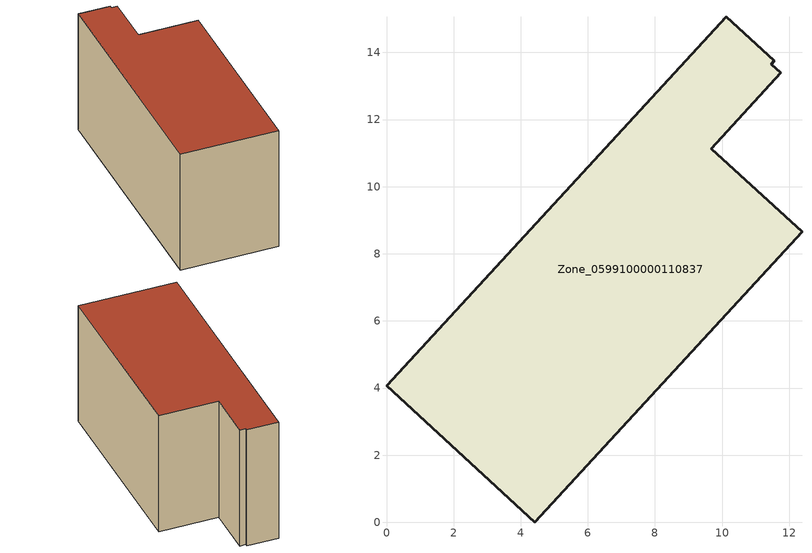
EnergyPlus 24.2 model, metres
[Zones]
Zone_0599100000110837
 floor ground (C_G): 11.75,13.4 9.67,11.13 12.38,8.65 4.42,0 0,4.07 10.12,15.06 11.55,13.75 11.47,13.65 z0
 wall outside (C_F): 11.55,13.75 10.12,15.06 0,4.07 4.42,0 12.38,8.65 9.67,11.13 11.75,13.4 11.47,13.65 11.55,13.75 z0:8
 roof outside (C_R): 11.47,13.65 11.55,13.75 10.12,15.06 0,4.07 4.42,0 12.38,8.65 9.67,11.13 11.75,13.4 z8
[BUILDING]
Pand.0599100000110837: North Axis=0; Terrain=City; Loads Convergence Tolerance Value=0.04; Temperature Convergence Tolerance Value=0.4; Solar Distribution=FullExterior; Maximum Number of Warmup Days=25; Minimum Number of Warmup Days=1
[Site:Location]
Rotterdam.The.Hague.AP_ZH_NLD Design_Conditions: Latitude=51.96; Longitude=4.45; Time Zone=1; Elevation=-4.5
[SITE:GROUNDTEMPERATURE:BUILDINGSURFACE]
18, 18, 18, 18, 18, 18, 18, 18, 18, 18, 18, 18
[MATERIAL] Thermal Absorptance=0.9; Solar Absorptance=0.7; Visible Absorptance=0.7
Name | Roughness | Thickness | Conductivity | Density | Specific Heat
G.TI.1975-1991 | MediumSmooth | 0.15 | 0.288461 | 540 | 1210
F.TI.1975-1991 | Rough | 0.3 | 0.230769 | 1920 | 840
R.TI.1975-1991 | MediumRough | 0.2 | 0.153846 | 1500 | 1000
[CONSTRUCTION]
C_G: G.TI.1975-1991
C_F: F.TI.1975-1991
C_R: R.TI.1975-1991
[ZONE]
Zone_0599100000110837: Type=1; Multiplier=1; Ceiling Height=Autocalculate; Volume=Autocalculate; Floor Area=autocalculate; Part of Total Floor Area=Yes
[ZONEINFILTRATION:DESIGNFLOWRATE]
Infil_Zone_0599100000110837: Zone or ZoneList or Space or SpaceList=Zone_0599100000110837; Schedule=AlwaysOn; Design Flow Rate Calculation Method=Flow/Area; Flow Rate per Floor Area=0.003; Constant Term Coefficient=1; Temperature Term Coefficient=0; Velocity Term Coefficient=0; Velocity Squared Term Coefficient=0
[HVACTEMPLATE:ZONE:IDEALLOADSAIRSYSTEM]
Zone_0599100000110837: Maximum Heating Supply Air Temperature=50; Minimum Cooling Supply Air Temperature=13; Maximum Heating Supply Air Humidity Ratio=0.0156; Minimum Cooling Supply Air Humidity Ratio=0.0077; Heating Limit=NoLimit; Cooling Limit=NoLimit; Dehumidification Control Type=ConstantSensibleHeatRatio; Cooling Sensible Heat Ratio=0.7; Dehumidification Setpoint=60; Humidification Control Type=None; Humidification Setpoint=30; Outdoor Air Method=None; Outdoor Air Flow Rate per Person=0.00944; Outdoor Air Flow Rate per Zone Floor Area=0; Outdoor Air Flow Rate per Zone=0; Demand Controlled Ventilation Type=None; Outdoor Air Economizer Type=NoEconomizer; Heat Recovery Type=None; Sensible Heat Recovery Effectiveness=0.7; Latent Heat Recovery Effectiveness=0.65
[ZONECONTROL:THERMOSTAT]
ThermostatControl_Zone_0599100000110837: Zone or ZoneList=Zone_0599100000110837; Control Type Schedule=DualSetpointControlType; Control 1=Thermostat_Zone_0599100000110837; Temperature Difference Between Cutout And Setpoint=0
[THERMOSTATSETPOINT:DUALSETPOINT]
Thermostat_Zone_0599100000110837: Heating Setpoint Temperature Schedule=HeatingSetpoint_Zone_0599100000110837; Cooling Setpoint Temperature Schedule=CoolingSetpoint_Zone_0599100000110837
[SCHEDULE:COMPACT]
HeatingSetpoint_Zone_0599100000110837: Through: 12/31, For: AllDays, Until: 24:00, 21
CoolingSetpoint_Zone_0599100000110837: Through: 12/31, For: AllDays, Until: 24:00, 24
DualSetpointControlType: Through: 12/31, For: AllDays, Until: 24:00, 4
AlwaysOn: Through: 12/31, For: AllDays, Until: 24:00, 1
